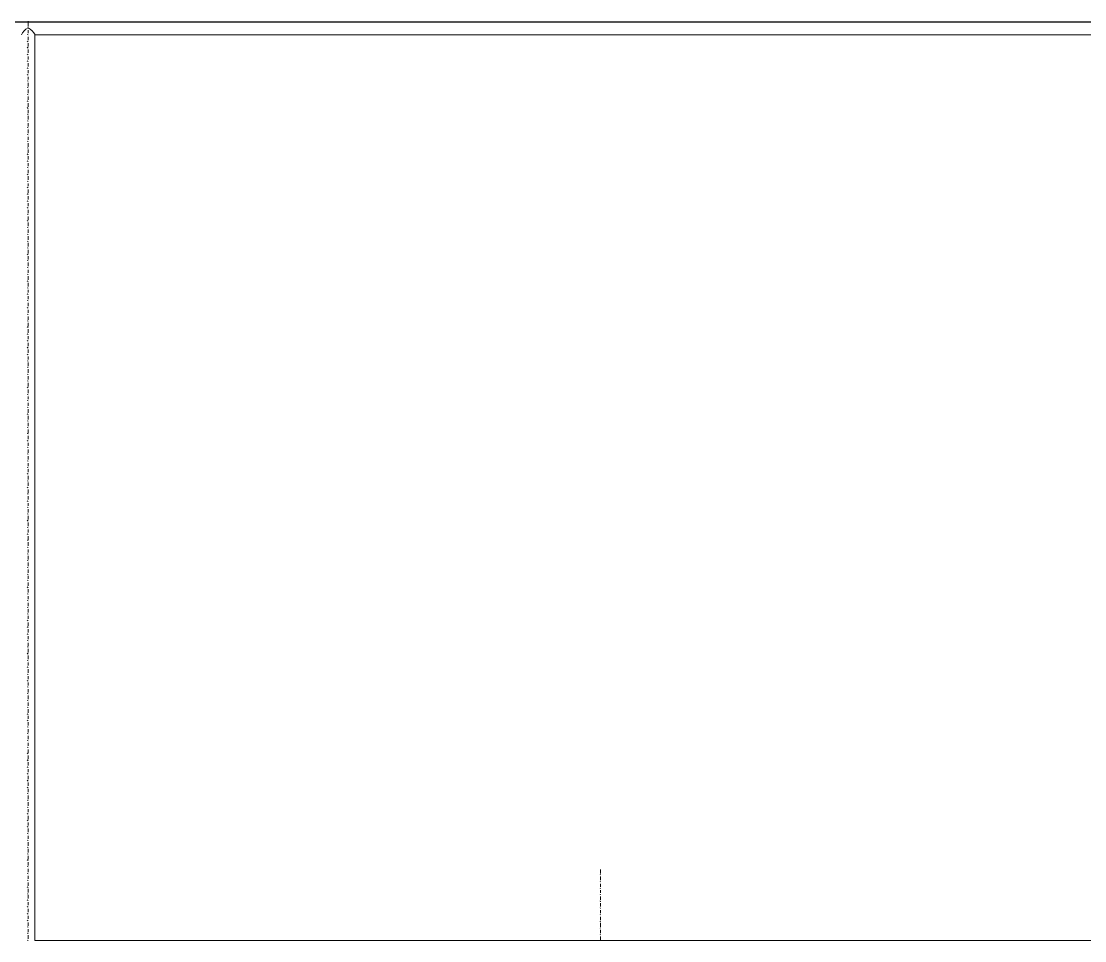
# Model space of a CAD drawing. Header units: millimetres. Extents: x 2928 to 3112, y 1220 to 1280.
# Drawn here: x 3071.626 to 3075.62, y 1250.928 to 1254.38 of the extents above; entities that cross this region are included whole.
import ezdxf

# ---------------------------------------------------------------- set-up
doc = ezdxf.new("R2010")
doc.units = ezdxf.units.MM

msp = doc.modelspace()

# ---------------------------------------------------------------- linework, layer by layer
at = {"color": 7, "linetype": 'Continuous', "lineweight": -2, "true_color": 0x000007}
msp.add_lwpolyline([(3060.60278, 1250.87545), (3060.60278, 1254.3786), (3082.70999, 1254.3786), (3082.70999, 1250.87545)], dxfattribs=at)
at = {"color": 252, "linetype": 'Continuous', "lineweight": 13, "true_color": 0x989898}
for points in [[(3071.65142, 1254.36041), (3071.65142, 1254.38025), (3071.65142, 1254.38025)], [(3071.65142, 1254.35379), (3071.64811, 1254.35544), (3071.64811, 1254.35544)], [(3071.65142, 1254.32898), (3071.64811, 1254.33063), (3071.64811, 1254.33063)], [(3071.65142, 1254.3356), (3071.65142, 1254.34717), (3071.65142, 1254.34717)], [(3071.65142, 1254.30913), (3071.65142, 1254.32236), (3071.65142, 1254.32236)], [(3071.65142, 1254.30252), (3071.64811, 1254.30582), (3071.64811, 1254.30582)], [(3071.65142, 1254.27936), (3071.64811, 1254.28267), (3071.64811, 1254.28267)], [(3071.65142, 1254.28598), (3071.65142, 1254.29755), (3071.65142, 1254.29755)], [(3071.65142, 1254.25455), (3071.64811, 1254.2562), (3071.64811, 1254.2562)], [(3071.65142, 1254.26117), (3071.65142, 1254.2744), (3071.65142, 1254.2744)], [(3071.65142, 1254.23636), (3071.65142, 1254.24794), (3071.65142, 1254.24794)], [(3071.65142, 1254.22974), (3071.64811, 1254.2314), (3071.64811, 1254.2314)], [(3071.65142, 1254.20328), (3071.64811, 1254.20493), (3071.64811, 1254.20493)], [(3071.65142, 1254.20989), (3071.65142, 1254.22313), (3071.65142, 1254.22313)], [(3071.65142, 1254.18508), (3071.65142, 1254.19666), (3071.65142, 1254.19666)], [(3071.65142, 1254.17847), (3071.64811, 1254.18012), (3071.64811, 1254.18012)], [(3071.65142, 1254.15531), (3071.64811, 1254.15697), (3071.64811, 1254.15697)], [(3071.65142, 1254.16193), (3071.65142, 1254.17185), (3071.65142, 1254.17185)], [(3071.65142, 1254.1305), (3071.64811, 1254.13216), (3071.64811, 1254.13216)], [(3071.65142, 1254.13546), (3071.65142, 1254.1487), (3071.65142, 1254.1487)], [(3071.65142, 1254.11065), (3071.65142, 1254.12389), (3071.65142, 1254.12389)], [(3071.65142, 1254.10404), (3071.64811, 1254.10569), (3071.64811, 1254.10569)], [(3071.65142, 1254.07923), (3071.64811, 1254.08088), (3071.64811, 1254.08088)], [(3071.65142, 1254.08584), (3071.65142, 1254.09742), (3071.65142, 1254.09742)], [(3071.65142, 1254.05276), (3071.64811, 1254.05607), (3071.64811, 1254.05607)], [(3071.65142, 1254.05938), (3071.65142, 1254.07261), (3071.65142, 1254.07261)], [(3071.65142, 1254.03457), (3071.65142, 1254.0478), (3071.65142, 1254.0478)], [(3071.65142, 1254.02961), (3071.64811, 1254.03126), (3071.64811, 1254.03126)], [(3071.65142, 1254.0048), (3071.64811, 1254.00645), (3071.64811, 1254.00645)], [(3071.65142, 1254.01141), (3071.65142, 1254.02465), (3071.65142, 1254.02465)], [(3071.65142, 1253.98495), (3071.65142, 1253.99818), (3071.65142, 1253.99818)], [(3071.65142, 1253.97999), (3071.64811, 1253.98164), (3071.64811, 1253.98164)], [(3071.65142, 1253.96014), (3071.65142, 1253.97337), (3071.65142, 1253.97337)], [(3071.65142, 1253.95353), (3071.64811, 1253.95518), (3071.64811, 1253.95518)], [(3071.65142, 1253.92872), (3071.64811, 1253.93037), (3071.64811, 1253.93037)], [(3071.65142, 1253.93533), (3071.65142, 1253.94691), (3071.65142, 1253.94691)], [(3071.65142, 1253.90887), (3071.65142, 1253.9221), (3071.65142, 1253.9221)], [(3071.65142, 1253.90391), (3071.64811, 1253.90556), (3071.64811, 1253.90556)], [(3071.65142, 1253.8791), (3071.64811, 1253.8824), (3071.64811, 1253.8824)], [(3071.65142, 1253.88571), (3071.65142, 1253.89894), (3071.65142, 1253.89894)], [(3071.65142, 1253.85429), (3071.64811, 1253.85594), (3071.64811, 1253.85594)], [(3071.65142, 1253.8609), (3071.65142, 1253.87413), (3071.65142, 1253.87413)], [(3071.65142, 1253.83609), (3071.65142, 1253.84767), (3071.65142, 1253.84767)], [(3071.65142, 1253.82948), (3071.64811, 1253.83113), (3071.64811, 1253.83113)], [(3071.65142, 1253.80301), (3071.64811, 1253.80632), (3071.64811, 1253.80632)], [(3071.65142, 1253.80963), (3071.65142, 1253.82286), (3071.65142, 1253.82286)], [(3071.65142, 1253.78482), (3071.65142, 1253.79805), (3071.65142, 1253.79805)], [(3071.65142, 1253.7782), (3071.64811, 1253.77986), (3071.64811, 1253.77986)], [(3071.65142, 1253.75505), (3071.64811, 1253.7567), (3071.64811, 1253.7567)], [(3071.65142, 1253.76166), (3071.65142, 1253.77159), (3071.65142, 1253.77159)], [(3071.65142, 1253.73024), (3071.64811, 1253.73189), (3071.64811, 1253.73189)], [(3071.65142, 1253.7352), (3071.65142, 1253.74843), (3071.65142, 1253.74843)], [(3071.65142, 1253.71039), (3071.65142, 1253.72362), (3071.65142, 1253.72362)], [(3071.65142, 1253.70377), (3071.64811, 1253.70543), (3071.64811, 1253.70543)], [(3071.65142, 1253.67896), (3071.64811, 1253.68062), (3071.64811, 1253.68062)], [(3071.65142, 1253.68558), (3071.65142, 1253.69716), (3071.65142, 1253.69716)], [(3071.65142, 1253.65415), (3071.64811, 1253.65581), (3071.64811, 1253.65581)], [(3071.65142, 1253.65912), (3071.65142, 1253.67235), (3071.65142, 1253.67235)], [(3071.65142, 1253.63431), (3071.65142, 1253.64754), (3071.65142, 1253.64754)], [(3071.65142, 1253.62934), (3071.64811, 1253.63265), (3071.64811, 1253.63265)], [(3071.65142, 1253.60453), (3071.64811, 1253.60619), (3071.64811, 1253.60619)], [(3071.65142, 1253.61115), (3071.65142, 1253.62438), (3071.65142, 1253.62438)], [(3071.65142, 1253.58634), (3071.65142, 1253.59792), (3071.65142, 1253.59792)], [(3071.65142, 1253.57972), (3071.64811, 1253.58138), (3071.64811, 1253.58138)], [(3071.65142, 1253.55988), (3071.65142, 1253.57311), (3071.65142, 1253.57311)], [(3071.65142, 1253.55326), (3071.64811, 1253.55491), (3071.64811, 1253.55491)], [(3071.65142, 1253.52845), (3071.64811, 1253.5301), (3071.64811, 1253.5301)], [(3071.65142, 1253.53507), (3071.65142, 1253.5483), (3071.65142, 1253.5483)], [(3071.65142, 1253.5086), (3071.65142, 1253.52183), (3071.65142, 1253.52183)], [(3071.65142, 1253.50364), (3071.64811, 1253.50529), (3071.64811, 1253.50529)], [(3071.65142, 1253.48048), (3071.64811, 1253.48214), (3071.64811, 1253.48214)], [(3071.65142, 1253.48545), (3071.65142, 1253.49868), (3071.65142, 1253.49868)], [(3071.65142, 1253.45402), (3071.64811, 1253.45567), (3071.64811, 1253.45567)], [(3071.65142, 1253.46064), (3071.65142, 1253.47387), (3071.65142, 1253.47387)], [(3071.65142, 1253.43583), (3071.65142, 1253.4474), (3071.65142, 1253.4474)], [(3071.65142, 1253.42921), (3071.64811, 1253.43086), (3071.64811, 1253.43086)], [(3071.65142, 1253.40275), (3071.64811, 1253.40605), (3071.64811, 1253.40605)], [(3071.65142, 1253.40936), (3071.65142, 1253.42259), (3071.65142, 1253.42259)], [(3071.65142, 1253.38455), (3071.65142, 1253.39779), (3071.65142, 1253.39779)], [(3071.65142, 1253.37794), (3071.64811, 1253.37959), (3071.64811, 1253.37959)], [(3071.65142, 1253.3614), (3071.65142, 1253.37132), (3071.65142, 1253.37132)], [(3071.65142, 1253.35478), (3071.64811, 1253.35644), (3071.64811, 1253.35644)], [(3071.65142, 1253.32997), (3071.64811, 1253.33163), (3071.64811, 1253.33163)], [(3071.65142, 1253.33659), (3071.65142, 1253.34817), (3071.65142, 1253.34817)], [(3071.65142, 1253.31012), (3071.65142, 1253.32336), (3071.65142, 1253.32336)], [(3071.65142, 1253.30351), (3071.64811, 1253.30516), (3071.64811, 1253.30516)], [(3071.65142, 1253.2787), (3071.64811, 1253.28035), (3071.64811, 1253.28035)], [(3071.65142, 1253.28531), (3071.65142, 1253.29689), (3071.65142, 1253.29689)], [(3071.65142, 1253.25389), (3071.64811, 1253.25554), (3071.64811, 1253.25554)], [(3071.65142, 1253.25885), (3071.65142, 1253.27208), (3071.65142, 1253.27208)], [(3071.65142, 1253.23404), (3071.65142, 1253.24727), (3071.65142, 1253.24727)], [(3071.65142, 1253.23073), (3071.64811, 1253.23239), (3071.64811, 1253.23239)], [(3071.65142, 1253.20427), (3071.64811, 1253.20592), (3071.64811, 1253.20592)], [(3071.65142, 1253.21088), (3071.65142, 1253.22412), (3071.65142, 1253.22412)], [(3071.65142, 1253.18607), (3071.65142, 1253.19765), (3071.65142, 1253.19765)], [(3071.65142, 1253.17946), (3071.64811, 1253.18111), (3071.64811, 1253.18111)], [(3071.65142, 1253.15961), (3071.65142, 1253.17284), (3071.65142, 1253.17284)], [(3071.65142, 1253.15299), (3071.64811, 1253.1563), (3071.64811, 1253.1563)], [(3071.65142, 1253.12818), (3071.64811, 1253.12984), (3071.64811, 1253.12984)], [(3071.65142, 1253.1348), (3071.65142, 1253.14803), (3071.65142, 1253.14803)], [(3071.65142, 1253.10999), (3071.65142, 1253.12157), (3071.65142, 1253.12157)], [(3071.65142, 1253.10338), (3071.64811, 1253.10503), (3071.64811, 1253.10503)], [(3071.65142, 1253.08022), (3071.64811, 1253.08187), (3071.64811, 1253.08187)], [(3071.65142, 1253.08518), (3071.65142, 1253.09841), (3071.65142, 1253.09841)], [(3071.65142, 1253.05376), (3071.64811, 1253.05541), (3071.64811, 1253.05541)], [(3071.65142, 1253.06037), (3071.65142, 1253.0736), (3071.65142, 1253.0736)], [(3071.65142, 1253.03556), (3071.65142, 1253.04714), (3071.65142, 1253.04714)], [(3071.65142, 1253.02895), (3071.64811, 1253.0306), (3071.64811, 1253.0306)], [(3071.65142, 1253.00414), (3071.64811, 1253.00579), (3071.64811, 1253.00579)], [(3071.65142, 1253.0091), (3071.65142, 1253.02233), (3071.65142, 1253.02233)], [(3071.65142, 1252.97767), (3071.64811, 1252.97933), (3071.64811, 1252.97933)], [(3071.65142, 1252.98429), (3071.65142, 1252.99752), (3071.65142, 1252.99752)], [(3071.65142, 1252.96113), (3071.65142, 1252.97106), (3071.65142, 1252.97106)], [(3071.65142, 1252.95452), (3071.64811, 1252.95617), (3071.64811, 1252.95617)], [(3071.65142, 1252.92971), (3071.64811, 1252.93136), (3071.64811, 1252.93136)], [(3071.65142, 1252.93632), (3071.65142, 1252.9479), (3071.65142, 1252.9479)], [(3071.65142, 1252.90986), (3071.65142, 1252.92309), (3071.65142, 1252.92309)], [(3071.65142, 1252.90324), (3071.64811, 1252.90655), (3071.64811, 1252.90655)], [(3071.65142, 1252.87843), (3071.64811, 1252.88009), (3071.64811, 1252.88009)], [(3071.65142, 1252.88505), (3071.65142, 1252.89828), (3071.65142, 1252.89828)], [(3071.65142, 1252.85362), (3071.64811, 1252.85528), (3071.64811, 1252.85528)], [(3071.65142, 1252.86024), (3071.65142, 1252.87182), (3071.65142, 1252.87182)], [(3071.65142, 1252.83377), (3071.65142, 1252.84701), (3071.65142, 1252.84701)], [(3071.65142, 1252.83047), (3071.64811, 1252.83212), (3071.64811, 1252.83212)], [(3071.65142, 1252.804), (3071.64811, 1252.80566), (3071.64811, 1252.80566)], [(3071.65142, 1252.81062), (3071.65142, 1252.82385), (3071.65142, 1252.82385)], [(3071.65142, 1252.77919), (3071.64811, 1252.78085), (3071.64811, 1252.78085)], [(3071.65142, 1252.78581), (3071.65142, 1252.79739), (3071.65142, 1252.79739)], [(3071.65142, 1252.75935), (3071.65142, 1252.77258), (3071.65142, 1252.77258)], [(3071.65142, 1252.75438), (3071.64811, 1252.75604), (3071.64811, 1252.75604)], [(3071.65142, 1252.72792), (3071.64811, 1252.72957), (3071.64811, 1252.72957)], [(3071.65142, 1252.73454), (3071.65142, 1252.74777), (3071.65142, 1252.74777)], [(3071.65142, 1252.70973), (3071.65142, 1252.7213), (3071.65142, 1252.7213)], [(3071.65142, 1252.70311), (3071.64811, 1252.70476), (3071.64811, 1252.70476)], [(3071.65142, 1252.67995), (3071.64811, 1252.68161), (3071.64811, 1252.68161)], [(3071.65142, 1252.68657), (3071.65142, 1252.69815), (3071.65142, 1252.69815)], [(3071.65142, 1252.65349), (3071.64811, 1252.65514), (3071.64811, 1252.65514)], [(3071.65142, 1252.66011), (3071.65142, 1252.67334), (3071.65142, 1252.67334)], [(3071.65142, 1252.6353), (3071.65142, 1252.64853), (3071.65142, 1252.64853)], [(3071.65142, 1252.62868), (3071.64811, 1252.63033), (3071.64811, 1252.63033)], [(3071.65142, 1252.60387), (3071.64811, 1252.60552), (3071.64811, 1252.60552)], [(3071.65142, 1252.60883), (3071.65142, 1252.62206), (3071.65142, 1252.62206)], [(3071.65142, 1252.57741), (3071.64811, 1252.57906), (3071.64811, 1252.57906)], [(3071.65142, 1252.58402), (3071.65142, 1252.59725), (3071.65142, 1252.59725)], [(3071.65142, 1252.56087), (3071.65142, 1252.57079), (3071.65142, 1252.57079)], [(3071.65142, 1252.55425), (3071.64811, 1252.5559), (3071.64811, 1252.5559)], [(3071.65142, 1252.52944), (3071.64811, 1252.5311), (3071.64811, 1252.5311)], [(3071.65142, 1252.53606), (3071.65142, 1252.54763), (3071.65142, 1252.54763)], [(3071.65142, 1252.50959), (3071.65142, 1252.52283), (3071.65142, 1252.52283)], [(3071.65142, 1252.50298), (3071.64811, 1252.50629), (3071.64811, 1252.50629)], [(3071.65142, 1252.47817), (3071.64811, 1252.47982), (3071.64811, 1252.47982)], [(3071.65142, 1252.48478), (3071.65142, 1252.49802), (3071.65142, 1252.49802)], [(3071.65142, 1252.45336), (3071.64811, 1252.45501), (3071.64811, 1252.45501)], [(3071.65142, 1252.45997), (3071.65142, 1252.47155), (3071.65142, 1252.47155)], [(3071.65142, 1252.43351), (3071.65142, 1252.44674), (3071.65142, 1252.44674)], [(3071.65142, 1252.4302), (3071.64811, 1252.43186), (3071.64811, 1252.43186)], [(3071.65142, 1252.40374), (3071.64811, 1252.40539), (3071.64811, 1252.40539)], [(3071.65142, 1252.41035), (3071.65142, 1252.42359), (3071.65142, 1252.42359)], [(3071.65142, 1252.37893), (3071.64811, 1252.38058), (3071.64811, 1252.38058)], [(3071.65142, 1252.38554), (3071.65142, 1252.39712), (3071.65142, 1252.39712)], [(3071.65142, 1252.35908), (3071.65142, 1252.37231), (3071.65142, 1252.37231)], [(3071.65142, 1252.35412), (3071.64811, 1252.35577), (3071.64811, 1252.35577)], [(3071.65142, 1252.32765), (3071.64811, 1252.32931), (3071.64811, 1252.32931)], [(3071.65142, 1252.33427), (3071.65142, 1252.3475), (3071.65142, 1252.3475)], [(3071.65142, 1252.30946), (3071.65142, 1252.32104), (3071.65142, 1252.32104)], [(3071.65142, 1252.30284), (3071.64811, 1252.3045), (3071.64811, 1252.3045)], [(3071.65142, 1252.27969), (3071.64811, 1252.28134), (3071.64811, 1252.28134)], [(3071.65142, 1252.2863), (3071.65142, 1252.29788), (3071.65142, 1252.29788)], [(3071.65142, 1252.25323), (3071.64811, 1252.25653), (3071.64811, 1252.25653)], [(3071.65142, 1252.25984), (3071.65142, 1252.27307), (3071.65142, 1252.27307)], [(3071.65142, 1252.23503), (3071.65142, 1252.24826), (3071.65142, 1252.24826)], [(3071.65142, 1252.22842), (3071.64811, 1252.23007), (3071.64811, 1252.23007)], [(3071.65142, 1252.20361), (3071.64811, 1252.20526), (3071.64811, 1252.20526)], [(3071.65142, 1252.21022), (3071.65142, 1252.2218), (3071.65142, 1252.2218)], [(3071.65142, 1252.17714), (3071.64811, 1252.1788), (3071.64811, 1252.1788)], [(3071.65142, 1252.18376), (3071.65142, 1252.19699), (3071.65142, 1252.19699)], [(3071.65142, 1252.1606), (3071.65142, 1252.17218), (3071.65142, 1252.17218)], [(3071.65142, 1252.15399), (3071.64811, 1252.15564), (3071.64811, 1252.15564)], [(3071.65142, 1252.12918), (3071.64811, 1252.13083), (3071.64811, 1252.13083)], [(3071.65142, 1252.13579), (3071.65142, 1252.14737), (3071.65142, 1252.14737)], [(3071.65142, 1252.10933), (3071.65142, 1252.12256), (3071.65142, 1252.12256)], [(3071.65142, 1252.10437), (3071.64811, 1252.10602), (3071.64811, 1252.10602)], [(3071.65142, 1252.0779), (3071.64811, 1252.07956), (3071.64811, 1252.07956)], [(3071.65142, 1252.08452), (3071.65142, 1252.09775), (3071.65142, 1252.09775)], [(3071.65142, 1252.05309), (3071.64811, 1252.05475), (3071.64811, 1252.05475)], [(3071.65142, 1252.05971), (3071.65142, 1252.07129), (3071.65142, 1252.07129)], [(3071.65142, 1252.03324), (3071.65142, 1252.04648), (3071.65142, 1252.04648)], [(3071.65142, 1252.02994), (3071.64811, 1252.03159), (3071.64811, 1252.03159)], [(3071.65142, 1252.00347), (3071.64811, 1252.00678), (3071.64811, 1252.00678)], [(3071.65142, 1252.01009), (3071.65142, 1252.02332), (3071.65142, 1252.02332)], [(3071.65142, 1251.97866), (3071.64811, 1251.98032), (3071.64811, 1251.98032)], [(3071.65142, 1251.98528), (3071.65142, 1251.99851), (3071.65142, 1251.99851)], [(3071.65142, 1251.96047), (3071.65142, 1251.97205), (3071.65142, 1251.97205)], [(3071.65142, 1251.95385), (3071.64811, 1251.95551), (3071.64811, 1251.95551)], [(3071.65142, 1251.92739), (3071.64811, 1251.92904), (3071.64811, 1251.92904)], [(3071.65142, 1251.93401), (3071.65142, 1251.94724), (3071.65142, 1251.94724)], [(3071.65142, 1251.9092), (3071.65142, 1251.92077), (3071.65142, 1251.92077)], [(3071.65142, 1251.90258), (3071.64811, 1251.90423), (3071.64811, 1251.90423)], [(3071.65142, 1251.87942), (3071.64811, 1251.88108), (3071.64811, 1251.88108)], [(3071.65142, 1251.88604), (3071.65142, 1251.89762), (3071.65142, 1251.89762)], [(3071.65142, 1251.85461), (3071.64811, 1251.85627), (3071.64811, 1251.85627)], [(3071.65142, 1251.85958), (3071.65142, 1251.87281), (3071.65142, 1251.87281)], [(3071.65142, 1251.83477), (3071.65142, 1251.848), (3071.65142, 1251.848)], [(3071.65142, 1251.82815), (3071.64811, 1251.8298), (3071.64811, 1251.8298)], [(3071.65142, 1251.80334), (3071.64811, 1251.80499), (3071.64811, 1251.80499)], [(3071.65142, 1251.80996), (3071.65142, 1251.82153), (3071.65142, 1251.82153)], [(3071.65142, 1251.77688), (3071.64811, 1251.78018), (3071.64811, 1251.78018)], [(3071.65142, 1251.78349), (3071.65142, 1251.79672), (3071.65142, 1251.79672)], [(3071.65142, 1251.76034), (3071.65142, 1251.77191), (3071.65142, 1251.77191)], [(3071.65142, 1251.75372), (3071.64811, 1251.75537), (3071.64811, 1251.75537)], [(3071.65142, 1251.72891), (3071.64811, 1251.73056), (3071.64811, 1251.73056)], [(3071.65142, 1251.73553), (3071.65142, 1251.74876), (3071.65142, 1251.74876)], [(3071.65142, 1251.70906), (3071.65142, 1251.72229), (3071.65142, 1251.72229)], [(3071.65142, 1251.7041), (3071.64811, 1251.70575), (3071.64811, 1251.70575)], [(3071.65142, 1251.68425), (3071.65142, 1251.69748), (3071.65142, 1251.69748)], [(3071.65142, 1251.67764), (3071.64811, 1251.67929), (3071.64811, 1251.67929)], [(3071.65142, 1251.65283), (3071.64811, 1251.65448), (3071.64811, 1251.65448)], [(3071.65142, 1251.65944), (3071.65142, 1251.67102), (3071.65142, 1251.67102)], [(3071.65142, 1251.63298), (3071.65142, 1251.64621), (3071.65142, 1251.64621)], [(3071.65142, 1251.62967), (3071.64811, 1251.63133), (3071.64811, 1251.63133)], [(3071.65142, 1251.60321), (3071.64811, 1251.60652), (3071.64811, 1251.60652)], [(3071.65142, 1251.60982), (3071.65142, 1251.62306), (3071.65142, 1251.62306)], [(3071.65142, 1251.5784), (3071.64811, 1251.58005), (3071.64811, 1251.58005)], [(3071.65142, 1251.58501), (3071.65142, 1251.59825), (3071.65142, 1251.59825)], [(3071.65142, 1251.5602), (3071.65142, 1251.57178), (3071.65142, 1251.57178)], [(3071.65142, 1251.55359), (3071.64811, 1251.55524), (3071.64811, 1251.55524)], [(3071.65142, 1251.52712), (3071.64811, 1251.53043), (3071.64811, 1251.53043)], [(3071.65142, 1251.53374), (3071.65142, 1251.54697), (3071.65142, 1251.54697)], [(3071.65142, 1251.50893), (3071.65142, 1251.52216), (3071.65142, 1251.52216)], [(3071.65142, 1251.50231), (3071.64811, 1251.50397), (3071.64811, 1251.50397)], [(3071.65142, 1251.47916), (3071.64811, 1251.48081), (3071.64811, 1251.48081)], [(3071.65142, 1251.48577), (3071.65142, 1251.49735), (3071.65142, 1251.49735)], [(3071.65142, 1251.45435), (3071.64811, 1251.456), (3071.64811, 1251.456)], [(3071.65142, 1251.45931), (3071.65142, 1251.47254), (3071.65142, 1251.47254)], [(3071.65142, 1251.4345), (3071.65142, 1251.44773), (3071.65142, 1251.44773)], [(3071.65142, 1251.42788), (3071.64811, 1251.42954), (3071.64811, 1251.42954)], [(3071.65142, 1251.40308), (3071.64811, 1251.40473), (3071.64811, 1251.40473)], [(3071.65142, 1251.40969), (3071.65142, 1251.42127), (3071.65142, 1251.42127)], [(3071.65142, 1251.37827), (3071.64811, 1251.37992), (3071.64811, 1251.37992)], [(3071.65142, 1251.38323), (3071.65142, 1251.39646), (3071.65142, 1251.39646)], [(3071.65142, 1251.36007), (3071.65142, 1251.37165), (3071.65142, 1251.37165)], [(3071.65142, 1251.35346), (3071.64811, 1251.35676), (3071.64811, 1251.35676)], [(3071.65142, 1251.32865), (3071.64811, 1251.3303), (3071.64811, 1251.3303)], [(3071.65142, 1251.33526), (3071.65142, 1251.34849), (3071.65142, 1251.34849)], [(3071.65142, 1251.31045), (3071.65142, 1251.32203), (3071.65142, 1251.32203)], [(3071.65142, 1251.30384), (3071.64811, 1251.30549), (3071.64811, 1251.30549)], [(3071.65142, 1251.28399), (3071.65142, 1251.29722), (3071.65142, 1251.29722)], [(3071.65142, 1251.27737), (3071.64811, 1251.27903), (3071.64811, 1251.27903)], [(3071.65142, 1251.25256), (3071.64811, 1251.25422), (3071.64811, 1251.25422)], [(3071.65142, 1251.25918), (3071.65142, 1251.27241), (3071.65142, 1251.27241)], [(3071.65142, 1251.23271), (3071.65142, 1251.24595), (3071.65142, 1251.24595)], [(3071.65142, 1251.22941), (3071.64811, 1251.23106), (3071.64811, 1251.23106)], [(3071.65142, 1251.2046), (3071.64811, 1251.20625), (3071.64811, 1251.20625)], [(3071.65142, 1251.20956), (3071.65142, 1251.22279), (3071.65142, 1251.22279)], [(3071.65142, 1251.17813), (3071.64811, 1251.17979), (3071.64811, 1251.17979)], [(3071.65142, 1251.18475), (3071.65142, 1251.19798), (3071.65142, 1251.19798)], [(3071.65142, 1251.15994), (3071.65142, 1251.17152), (3071.65142, 1251.17152)], [(3073.8016, 1251.17482), (3073.79995, 1251.17648), (3073.79995, 1251.17648)], [(3073.8016, 1251.17979), (3073.8016, 1251.19467), (3073.8016, 1251.19467)], [(3073.8016, 1251.15498), (3073.8016, 1251.16821), (3073.8016, 1251.16821)], [(3071.65142, 1251.15332), (3071.64811, 1251.15498), (3071.64811, 1251.15498)], [(3071.65142, 1251.12686), (3071.64811, 1251.13017), (3071.64811, 1251.13017)], [(3071.65142, 1251.13347), (3071.65142, 1251.14671), (3071.65142, 1251.14671)], [(3071.65142, 1251.10867), (3071.65142, 1251.1219), (3071.65142, 1251.1219)], [(3073.8016, 1251.14836), (3073.79995, 1251.15001), (3073.79995, 1251.15001)], [(3073.8016, 1251.12355), (3073.79995, 1251.12521), (3073.79995, 1251.12521)], [(3073.8016, 1251.13017), (3073.8016, 1251.14174), (3073.8016, 1251.14174)], [(3071.65142, 1251.10205), (3071.64811, 1251.1037), (3071.64811, 1251.1037)], [(3071.65142, 1251.07889), (3071.64811, 1251.08055), (3071.64811, 1251.08055)], [(3071.65142, 1251.08551), (3071.65142, 1251.09874), (3071.65142, 1251.09874)], [(3073.8016, 1251.1004), (3073.79995, 1251.10205), (3073.79995, 1251.10205)], [(3073.8016, 1251.10701), (3073.8016, 1251.11694), (3073.8016, 1251.11694)], [(3073.8016, 1251.08055), (3073.8016, 1251.09378), (3073.8016, 1251.09378)], [(3071.65142, 1251.05408), (3071.64811, 1251.05574), (3071.64811, 1251.05574)], [(3071.65142, 1251.0607), (3071.65142, 1251.07228), (3071.65142, 1251.07228)], [(3071.65142, 1251.03424), (3071.65142, 1251.04747), (3071.65142, 1251.04747)], [(3073.8016, 1251.07393), (3073.79995, 1251.07724), (3073.79995, 1251.07724)], [(3073.8016, 1251.04912), (3073.79995, 1251.05078), (3073.79995, 1251.05078)], [(3073.8016, 1251.05574), (3073.8016, 1251.06897), (3073.8016, 1251.06897)], [(3073.8016, 1251.03093), (3073.8016, 1251.04251), (3073.8016, 1251.04251)], [(3071.65142, 1251.02762), (3071.64811, 1251.02927), (3071.64811, 1251.02927)], [(3071.65142, 1251.00281), (3071.64811, 1251.00446), (3071.64811, 1251.00446)], [(3071.65142, 1251.00943), (3071.65142, 1251.021), (3071.65142, 1251.021)], [(3073.8016, 1251.02431), (3073.79995, 1251.02597), (3073.79995, 1251.02597)], [(3073.8016, 1250.99785), (3073.79995, 1251.00116), (3073.79995, 1251.00116)], [(3073.8016, 1251.00446), (3073.8016, 1251.0177), (3073.8016, 1251.0177)], [(3071.65142, 1250.978), (3071.64811, 1250.97965), (3071.64811, 1250.97965)], [(3071.65142, 1250.98296), (3071.65142, 1250.99619), (3071.65142, 1250.99619)], [(3071.65142, 1250.95981), (3071.65142, 1250.97138), (3071.65142, 1250.97138)], [(3073.8016, 1250.97469), (3073.79995, 1250.97635), (3073.79995, 1250.97635)], [(3073.8016, 1250.97965), (3073.8016, 1250.99289), (3073.8016, 1250.99289)], [(3073.8016, 1250.9565), (3073.8016, 1250.96808), (3073.8016, 1250.96808)], [(3071.65142, 1250.95484), (3071.64811, 1250.9565), (3071.64811, 1250.9565)], [(3071.65142, 1250.92838), (3071.64811, 1250.93003), (3071.64811, 1250.93003)], [(3071.65142, 1250.935), (3071.65142, 1250.94823), (3071.65142, 1250.94823)], [(3073.8016, 1250.94988), (3073.79995, 1250.95154), (3073.79995, 1250.95154)], [(3073.8016, 1250.93003), (3073.8016, 1250.94327), (3073.8016, 1250.94327)]]:
    msp.add_lwpolyline(points, dxfattribs=at)
at = {"color": 7, "linetype": 'Continuous', "lineweight": 5, "true_color": 0x000007}
msp.add_lwpolyline([(3071.67623, 1250.92838), (3071.67623, 1254.32898), (3071.67623, 1254.32898)], dxfattribs=at)
msp.add_lwpolyline([(3071.67623, 1250.92838), (3078.08709, 1250.92838), (3078.08709, 1254.32898), (3071.67623, 1254.32898)], close=True, dxfattribs=at)
for points in [[(3071.65142, 1254.35544), (3071.63984, 1254.35048), (3071.63157, 1254.34056), (3071.62661, 1254.32898)], [(3071.67788, 1254.32898), (3071.67292, 1254.34056), (3071.663, 1254.35048), (3071.65142, 1254.35544)]]:
    msp.add_open_spline(points, degree=3, dxfattribs=at)

doc.saveas('drawing.dxf')
